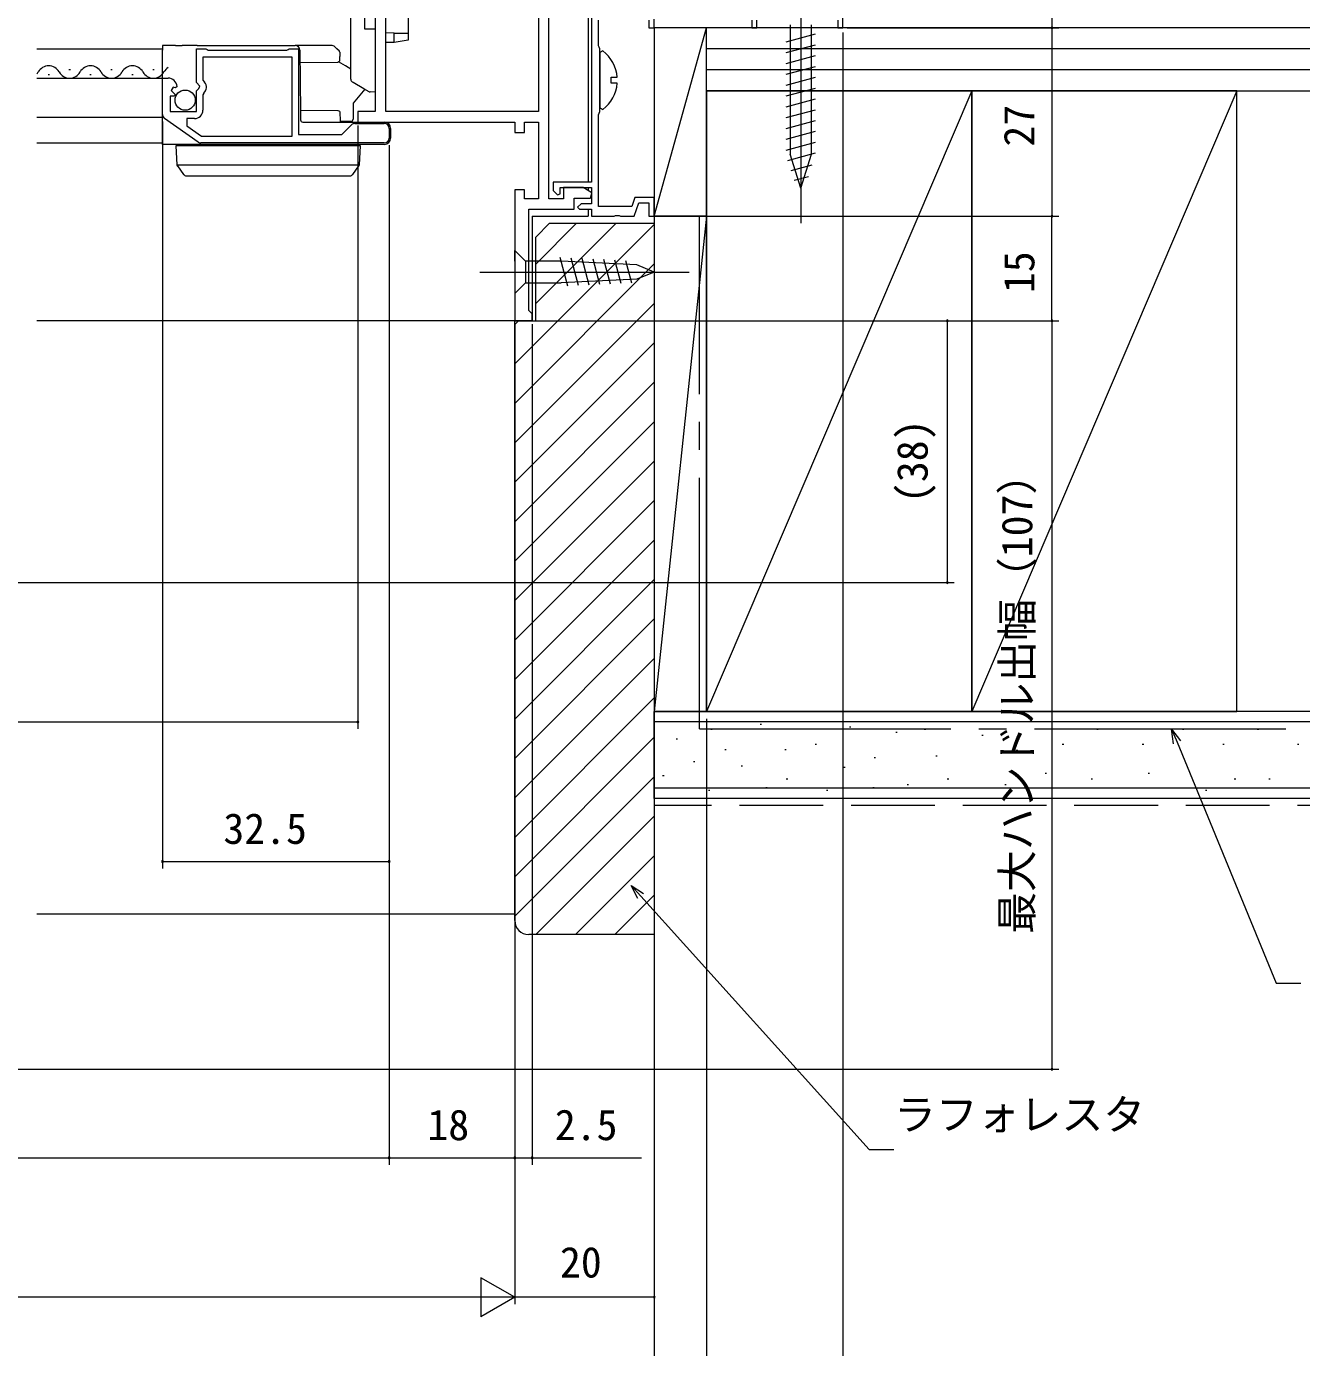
# Model space of a CAD drawing. Units: millimetres, scale not verified. Extents: x -495 to 495, y -800 to 801.
# Drawn here: x 70 to 252.8, y -647.2 to -457.8 of the extents above; entities that cross this region are included whole.
import ezdxf
from ezdxf.enums import TextEntityAlignment as Align

# ---------------------------------------------------------------- set-up
doc = ezdxf.new("R2010")
doc.units = ezdxf.units.MM
doc.header["$LTSCALE"] = 4
doc.linetypes.add('CHAIN2', pattern=[12, 9, -1, 1, -1])
doc.linetypes.add('DASHED3', pattern=[4, 3, -1])
for name, color, linetype, lineweight in [('0-2_YKK_ZWAK', 2, 'Continuous', 9), ('0-3_YKK_11', 4, 'Continuous', 9), ('0-4_YKK_12', 6, 'Continuous', 9), ('0-5_YKK_13', 7, 'Continuous', 9), ('0-7_YSS_K', 3, 'Continuous', 9)]:
    doc.layers.add(name, color=color, linetype=linetype, lineweight=lineweight)
doc.styles.add('ＭＳ ゴシック', font='')
doc.styles.get('ＭＳ ゴシック').set_extended_font_data('MS Gothic')

msp = doc.modelspace()

# ---------------------------------------------------------------- linework, layer by layer
at = {"layer": '0-2_YKK_ZWAK'}
for p, q in [((150.5, -455.509), (150.5, -480.109)), ((71.5, -461.009), (89.5, -461.009)), ((76.095, -463.949), (76.295, -463.949)), ((82.095, -463.949), (82.295, -463.949)), ((88.095, -463.949), (88.295, -463.949)), ((71.5, -465.209), (89.5, -465.209)), ((73.095, -464.709), (73.295, -464.709)), ((79.095, -464.709), (79.295, -464.709)), ((85.095, -464.709), (85.295, -464.709)), ((71.5, -470.809), (89.5, -470.809)), ((71.5, -474.509), (89.5, -474.509)), ((150.5, -480.909), (150.5, -481.327)), ((150.5, -484.009), (150.5, -485.009)), ((142.5, -485.009), (150.5, -485.009)), ((142.5, -485.009), (142.5, -500.009)), ((142.5, -500.009), (71.5, -500.009))]:
    msp.add_line(p, q, dxfattribs=at)
for centre, start, end in [((73.195, -465.168), 29.20254, 150.79746), ((79.195, -465.168), 29.20254, 150.79746), ((85.195, -465.168), 29.20254, 150.79746), ((91.195, -465.168), 121.22763, 150.79746), ((70.195, -463.491), 319.39053, 330.79746), ((76.195, -463.491), 209.20254, 330.79746), ((82.195, -463.491), 209.20254, 330.79746), ((88.195, -463.491), 209.20254, 330.79746)]:
    msp.add_arc(centre, 1.718, start, end, dxfattribs=at)
at = {"layer": '0-3_YKK_11'}
for p, q in [((116.499, -465.362), (116.499, -449.062)), ((118.499, -458.209), (118.499, -452.709)), ((119.999, -458.209), (118.499, -458.209)), ((119.999, -458.209), (119.999, -466.909)), ((179.45, -457.559), (179.45, -476.093)), ((182.55, -476.093), (182.55, -457.559)), ((120, -458.722), (119.999, -458.722)), ((120, -460.109), (119.999, -460.109)), ((124.699, -459.757), (122.699, -460.109)), ((124.699, -458.463), (124.699, -458.763)), ((124.699, -459.461), (124.699, -459.757)), ((178.9, -459.986), (183.1, -458.86)), ((89.5, -460.509), (89.5, -461.203)), ((91.35, -460.509), (89.5, -460.509)), ((89.5, -465.209), (89.5, -461.203)), ((91.35, -460.509), (92.34, -460.509)), ((94.467, -460.509), (92.34, -460.509)), ((94.467, -460.509), (108.51, -460.509)), ((113.71, -460.509), (108.51, -460.509)), ((109.21, -461.203), (109.287, -470.009)), ((114.488, -460.997), (114.205, -460.714)), ((114.854, -461.363), (114.488, -460.997)), ((114.913, -461.505), (114.913, -461.503)), ((114.913, -461.505), (114.918, -462.105)), ((114.922, -462.605), (114.918, -462.105)), ((152.642, -461.317), (152.2, -461.534)), ((178.9, -461.539), (183.1, -460.413)), ((178.9, -463.092), (183.1, -461.966)), ((109.225, -462.955), (114.625, -462.907)), ((178.9, -464.644), (183.1, -463.519)), ((89.5, -470.009), (89.5, -465.209)), ((178.9, -466.197), (183.1, -465.072)), ((119.107, -467.156), (118.352, -466.72)), ((119.999, -467.209), (119.252, -467.196)), ((119.999, -466.909), (119.999, -467.209)), ((178.9, -467.75), (183.1, -466.625)), ((178.9, -469.303), (183.1, -468.178)), ((178.9, -470.856), (183.1, -469.731)), ((89.5, -471.109), (89.5, -470.009)), ((89.5, -474.549), (89.5, -471.109)), ((114.691, -469.912), (109.286, -469.864)), ((109.287, -470.009), (109.297, -471.212)), ((109.597, -471.509), (121.3, -471.509)), ((114.997, -471.207), (114.989, -470.209)), ((115, -471.509), (114.997, -471.207)), ((116.53, -471.409), (114.999, -471.409)), ((178.9, -472.409), (183.1, -471.284)), ((122.2, -472.409), (122.2, -473.809)), ((178.9, -473.962), (183.1, -472.837)), ((91.399, -474.909), (91.565, -477.625)), ((92.397, -474.909), (91.399, -474.909)), ((116.9, -474.909), (92.397, -474.909)), ((121.3, -474.709), (94.981, -474.709)), ((111.886, -474.909), (111.884, -474.709)), ((178.9, -475.515), (183.1, -474.389)), ((179.159, -476.998), (183.1, -475.942)), ((181, -481.009), (179.45, -476.093)), ((181, -481.009), (182.55, -476.093)), ((117.714, -477.712), (91.583, -477.712)), ((91.622, -477.783), (91.633, -477.799)), ((91.633, -477.799), (92.512, -479.004)), ((92.916, -479.209), (93.32, -479.209)), ((93.32, -479.209), (115.977, -479.209)), ((115.977, -479.209), (116.381, -479.209)), ((116.785, -479.004), (117.664, -477.799)), ((117.664, -477.799), (117.676, -477.783)), ((179.61, -478.43), (182.646, -477.617)), ((180.062, -479.862), (182.112, -479.313)), ((140, -491.459), (140, -494.559)), ((146.667, -491.459), (141.55, -491.459)), ((141.55, -491.459), (141.55, -494.559)), ((147.592, -495.032), (146.494, -490.934)), ((149.126, -494.959), (148.067, -491.009)), ((150.659, -494.886), (149.64, -491.084)), ((152.192, -494.813), (151.213, -491.159)), ((153.725, -494.739), (152.786, -491.234)), ((155.259, -494.666), (154.359, -491.309)), ((156.792, -494.593), (155.932, -491.384)), ((141.55, -494.559), (146.667, -494.559))]:
    msp.add_line(p, q, dxfattribs=at)
at = {"layer": '0-3_YKK_11', "linetype": 'CHAIN2'}
for p, q in [((181, -451.009), (181, -486.009)), ((135, -493.009), (165, -493.009))]:
    msp.add_line(p, q, dxfattribs=at)
at = {"layer": '0-3_YKK_11'}
for points in [[(124.699, -452.155), (124.699, -452.455), (124.699, -458.463)], [(122.699, -459.809), (122.699, -458.746), (121.5, -458.735)], [(122.699, -460.109), (122.699, -460.109), (121.5, -460.109)], [(122.699, -458.746), (124.699, -458.763), (124.699, -459.461)], [(152.2, -461.534), (152.2, -469.485), (152.642, -469.702)], [(116.5, -463.914), (115.721, -463.451), (114.754, -462.877)], [(118.352, -466.72), (116.845, -465.85), (116.749, -465.795)], [(154.683, -465.934), (153.8, -465.934), (153.8, -465.084), (154.683, -465.084)], [(118.489, -466.8), (116.851, -468.785), (116.83, -471.112)], [(94.981, -474.709), (89.5, -474.709), (89.5, -474.549)], [(117.733, -477.625), (117.899, -474.909), (116.9, -474.909)], [(140, -491.459), (140, -489.909), (141.55, -491.459)], [(160, -493.009), (157.505, -491.976), (146.667, -491.459)], [(160, -493.009), (157.505, -494.043), (146.667, -494.559)], [(140, -494.559), (140, -496.109), (141.55, -494.559)]]:
    msp.add_lwpolyline(points, dxfattribs=at)
msp.add_circle((92.75, -468.361), 1.45, dxfattribs=at)
for centre, radius, start, end in [((108.51, -461.209), 0.7, 0.5, 90), ((113.71, -461.209), 0.7, 45, 90), ((114.713, -461.505), 0.2, 0.5, 45), ((149.4, -465.509), 5.3, 4.5994, 52.28593), ((114.622, -462.607), 0.3, 270.5, 0.5), ((116.999, -465.362), 0.5, 180, 240), ((149.4, -465.509), 5.3, 307.71409, 355.40056), ((119.257, -466.896), 0.3, 240, 269), ((109.597, -471.209), 0.3, 180.5, 270), ((114.689, -470.212), 0.3, 0.5, 89.5), ((116.53, -471.109), 0.3, 270, 359.5001), ((121.3, -472.409), 0.9, 0, 90), ((96.905, -475.009), 0.3, 19.47122, 90), ((110.695, -475.009), 0.3, 90, 160.52878), ((121.3, -473.809), 0.9, 270, 0), ((91.864, -477.606), 0.3, 183.5, 216.09486), ((92.916, -478.709), 0.5, 216.09486, 270), ((116.381, -478.709), 0.5, 270, 323.90514), ((117.433, -477.606), 0.3, 323.90514, 356.5)]:
    msp.add_arc(centre, radius, start, end, dxfattribs=at)
for centre, major_axis, ratio, start_param, end_param in [((124.4, -459.809), (1.701, 0), 0.176327, 3.1415927, 3.1566718), ((122.673, -459.809), (0.026, -0.3), 0.086179, 0.0075396, 1.5481776)]:
    msp.add_ellipse(centre, major_axis=major_axis, ratio=ratio, start_param=start_param, end_param=end_param, dxfattribs=at)
at = {"layer": '0-4_YKK_12'}
for p, q in [((217, -399.009), (217, -458.009)), ((187.65, -458.009), (218, -458.009)), ((187.65, -458.009), (218, -458.009)), ((217, -458.009), (217, -485.009)), ((187, -458.659), (187, -661)), ((89.5, -471.444), (89.5, -578.525)), ((117.5, -472.009), (117.5, -558.525)), ((122, -474.809), (122, -621)), ((122, -474.809), (122, -621)), ((122, -474.809), (122, -578.525)), ((160, -485.709), (160, -641)), ((160, -485.709), (160, -661)), ((160, -485.709), (160, -661)), ((160.7, -485.009), (218, -485.009)), ((160.7, -485.009), (218, -485.009)), ((217, -500.009), (217, -485.009)), ((143, -500.009), (218, -500.009)), ((143, -500.009), (218, -500.009)), ((144, -500.009), (203, -500.009)), ((202, -500.009), (202, -537.525)), ((217, -500.009), (217, -607.322)), ((140, -500.509), (140, -641)), ((140, -500.509), (140, -641)), ((140, -500.509), (140, -621)), ((140, -500.509), (140, -621)), ((142.5, -500.509), (142.5, -621)), ((-31, -537.525), (203, -537.525)), ((-117.5, -557.525), (117.5, -557.525)), ((167.5, -557.059), (167.5, -681)), ((234.153, -558.552), (234.93, -560.438)), ((89.5, -577.525), (122, -577.525)), ((156.684, -580.96), (158.05, -582.476)), ((-31.033, -607.322), (218, -607.322)), ((-122, -620), (122, -620)), ((122, -620), (140, -620)), ((140, -640), (135.15, -637.2)), ((135.15, -637.2), (135.15, -642.8)), ((134.4, -640), (-134.4, -640)), ((140, -640), (130.301, -640)), ((140, -640), (135.15, -642.8)), ((160, -640), (140, -640))]:
    msp.add_line(p, q, dxfattribs=at)
for points in [[(234.425, -560.646), (234.153, -558.552), (235.436, -560.23)], [(234.93, -560.438), (249.151, -594.969), (252.691, -594.969)], [(157.644, -582.842), (156.684, -580.96), (158.456, -582.11)], [(158.05, -582.476), (190.816, -618.828), (194.356, -618.828)], [(140, -620), (142.5, -620), (158.14, -620)]]:
    msp.add_lwpolyline(points, dxfattribs=at)
for centre, start, end in [((217, -458.009), 90, 270), ((217, -458.009), 90, 270), ((217, -458.009), 270, 90), ((217, -458.009), 270, 90), ((217, -485.009), 90, 270), ((217, -485.009), 90, 270), ((217, -485.009), 270, 90), ((217, -485.009), 270, 90), ((202, -500.009), 90, 270), ((202, -500.009), 270, 90), ((217, -500.009), 90, 270), ((217, -500.009), 90, 270), ((217, -500.009), 270, 90), ((217, -500.009), 270, 90), ((202, -537.525), 90, 270), ((202, -537.525), 270, 90), ((117.5, -557.525), 0, 180), ((117.5, -557.525), 180, 0), ((89.5, -577.525), 0, 180), ((89.5, -577.525), 180, 0), ((122, -577.525), 0, 180), ((122, -577.525), 180, 0), ((217, -607.322), 90, 270), ((217, -607.322), 270, 90), ((122, -620), 0, 180), ((122, -620), 0, 180), ((122, -620), 180, 0), ((122, -620), 180, 0), ((140, -620), 0, 180), ((140, -620), 0, 180), ((140, -620), 180, 0), ((140, -620), 180, 0), ((142.5, -620), 0, 180), ((142.5, -620), 180, 0), ((160, -640), 0, 180), ((160, -640), 180, 0)]:
    msp.add_arc(centre, 0.128, start, end, dxfattribs=at)
at = {"layer": '0-5_YKK_13'}
for p, q in [((94.619, -474.383), (89.799, -471.018)), ((117.09, -471.709), (121.3, -471.709)), ((122, -472.409), (122, -473.809)), ((121.3, -474.509), (95.02, -474.509))]:
    msp.add_line(p, q, dxfattribs=at)
for points in [[(120, -446.509), (120, -470.009), (117.5, -470.009), (117.5, -471.509), (140, -471.509), (140, -473.009), (141.4, -473.009), (141.4, -471.509), (143.4, -471.509), (143.4, -482.509), (141.4, -482.509), (141.4, -481.209), (140, -481.209), (140, -500.009), (142.5, -500.009), (142.5, -499.009), (142, -498.509), (142, -484.009), (148.5, -484.009), (148.5, -482.409), (150.862, -482.409), (151.067, -481.666), (149.8, -480.909), (147, -480.909), (147, -482.509), (144.9, -482.509)], [(144.9, -482.509), (144.9, -454.509), (149, -454.509), (149.5, -455.009), (150, -455.509), (151, -455.509), (151, -453.009), (137.5, -453.009), (137, -452.509), (136.5, -452.009), (136, -452.009), (135.5, -452.509), (135, -453.009), (128.5, -453.009), (128.5, -448.009), (130.1, -448.009), (130.1, -449.682), (130.4, -449.856), (131.6, -449.163), (131.6, -446.509), (123.6, -446.509)], [(121.5, -470.009), (121.5, -448.009), (127, -448.009), (127, -452.509)], [(151, -452.009), (151, -480.109), (145.5, -480.109), (145.5, -481.309), (146.123, -481.963), (146.5, -481.812), (146.5, -480.909), (151, -480.909), (151, -483.209), (149.5, -483.209), (149, -483.709), (149.3, -484.009), (151, -484.009), (151, -485.009), (154.242, -485.009), (154.425, -484.889), (154.975, -484.889)], [(129, -454.509), (143.4, -454.509), (143.4, -470.009), (121.5, -470.009)], [(186.3, -456.909), (186.3, -458.009), (187, -458.009), (187, -456.009)], [(154.975, -484.889), (155.158, -485.009), (157.1, -485.009), (157.792, -483.109), (159.2, -483.109), (159.2, -485.009), (160, -485.009), (160, -482.309), (157.231, -482.309), (156.758, -483.609), (152, -483.609), (152, -470.456), (152.1, -470.233), (152.2, -470.009), (152.2, -461.009), (152.1, -460.786), (152, -460.562), (152, -456.909)], [(159.2, -456.909), (159.2, -458.009), (160, -458.009), (160, -456.736)], [(174, -456.909), (174, -458.009), (174.7, -458.009), (174.7, -456.909)], [(91.599, -466.391), (91.348, -466.602), (91.029, -466.517), (90.759, -466.985), (91.336, -467.562), (91.234, -467.809), (90.6, -467.809), (90.6, -470.009), (94.4, -470.009), (94.4, -467.009), (94.7, -466.709), (94.853, -466.381), (94.4, -465.841), (94.4, -461.009), (95.727, -461.009), (95.9, -461.109), (96.073, -461.209), (107.327, -461.209), (107.5, -461.109), (107.673, -461.009), (109, -461.009), (109, -473.309), (115.2, -473.309), (116.595, -471.914)], [(95.115, -473.509), (108.1, -473.509), (108.1, -462.209), (95.3, -462.209), (95.3, -465.513), (95.543, -465.802)], [(89.5, -470.444), (89.5, -465.209), (90.305, -465.209)], [(95.407, -467.352), (95.3, -467.582), (95.3, -469.809)], [(94.1, -471.009), (93, -471.009), (93, -472.033), (95.115, -473.509), (108.1, -473.509)]]:
    msp.add_lwpolyline(points, dxfattribs=at)
for centre, radius, start, end in [((90.305, -466.509), 1.3, 5.2159, 90.00002), ((94.7, -466.509), 1.1, 310.00519, 40.00001), ((90.2, -470.444), 0.7, 180.00002, 235.08063), ((94.1, -469.809), 1.2, 270.00001, 359.99999), ((117.09, -472.409), 0.7, 89.99997, 134.99996), ((121.3, -472.409), 0.7, 0.00001, 89.99999), ((95.02, -473.809), 0.7, 235.08065, 270.00008), ((121.3, -473.809), 0.7, 270.00001, 359.99999)]:
    msp.add_arc(centre, radius, start, end, dxfattribs=at)
at = {"layer": '0-7_YSS_K'}
for p, q in [((160, -485.009), (167.5, -458.009)), ((167.5, -467.009), (167.5, -458.009)), ((360.2, -458.009), (167.5, -458.009)), ((234.999, -458.009), (192.499, -458.009)), ((360.2, -461.009), (167.5, -461.009)), ((360.2, -464.009), (167.5, -464.009)), ((167.5, -467.009), (360.2, -467.009)), ((205.5, -467.009), (167.5, -556.009)), ((243.5, -467.009), (205.5, -467.009)), ((205.5, -467.009), (205.5, -556.009)), ((140, -506.186), (160, -486.186)), ((143, -491.872), (148.866, -486.006)), ((143, -497.529), (154.52, -486.009)), ((167.5, -485.009), (159.999, -556.009)), ((167.5, -556.009), (167.5, -485.009)), ((140, -511.843), (160, -491.843)), ((140, -517.5), (160, -497.5)), ((140, -500.529), (140.52, -500.009)), ((140, -523.156), (160, -503.156)), ((140, -528.813), (160, -508.813)), ((140, -534.47), (160, -514.47)), ((140, -540.127), (160, -520.127)), ((140, -545.784), (160, -525.784)), ((140, -551.441), (160, -531.441)), ((140, -557.098), (160, -537.098)), ((140, -562.754), (160, -542.754)), ((140, -568.411), (160, -548.411)), ((140, -574.068), (160, -554.068)), ((360.2, -556.009), (160, -556.009)), ((160, -568.509), (160, -556.009)), ((205.5, -556.009), (243.5, -556.009)), ((360.2, -557.509), (160, -557.509)), ((168.095, -558.575), (168.295, -558.575)), ((175.184, -557.839), (175.384, -557.839)), ((187.982, -558.229), (188.182, -558.229)), ((198.699, -558.575), (198.899, -558.575)), ((223.424, -558.575), (223.624, -558.575)), ((235.717, -558.575), (235.917, -558.575)), ((246.431, -558.575), (246.631, -558.575)), ((140, -579.725), (160, -559.725)), ((163.117, -559.921), (163.317, -559.921)), ((194.608, -559.008), (194.808, -559.008)), ((206.94, -559.399), (207.14, -559.399)), ((170.117, -561.457), (170.317, -561.457)), ((178.692, -561.457), (178.892, -561.457)), ((183.04, -560.723), (183.24, -560.723)), ((200.347, -562.372), (200.547, -562.372)), ((211.885, -561.547), (212.085, -561.547)), ((218.479, -560.723), (218.679, -560.723)), ((229.948, -560.723), (230.148, -560.723)), ((241.487, -560.723), (241.686, -560.723)), ((252.201, -560.723), (252.401, -560.723)), ((165.622, -563.196), (165.822, -563.196)), ((172.455, -563.796), (172.655, -563.796)), ((187.161, -564.02), (187.361, -564.02)), ((191.49, -562.627), (191.69, -562.627)), ((140, -585.382), (160, -565.382)), ((161.194, -565.209), (161.394, -565.209)), ((178.919, -565.668), (179.119, -565.668)), ((201.996, -565.668), (202.195, -565.668)), ((216.006, -564.844), (216.206, -564.844)), ((222.599, -565.668), (222.799, -565.668)), ((230.772, -564.844), (230.972, -564.844)), ((243.135, -565.668), (243.335, -565.668)), ((248.08, -565.668), (248.28, -565.668)), ((360.2, -567.009), (160, -567.009)), ((167.778, -567.304), (167.978, -567.304)), ((175.963, -566.914), (176.163, -566.914)), ((184.688, -567.317), (184.888, -567.317)), ((191.3, -566.914), (191.5, -566.914)), ((196.226, -566.492), (196.426, -566.492)), ((210.237, -566.492), (210.437, -566.492)), ((239.014, -567.317), (239.214, -567.317)), ((360.2, -568.509), (160, -568.509)), ((143.029, -588.009), (160, -571.039)), ((148.686, -588.009), (160, -576.696)), ((154.343, -588.009), (160, -582.352)), ((71.5, -585.009), (139.994, -585.009))]:
    msp.add_line(p, q, dxfattribs=at)
at = {"layer": '0-7_YSS_K', "linetype": 'CHAIN2'}
for q in [(166.5, -485.009), (360.203, -558.509)]:
    msp.add_line((166.5, -558.509), q, dxfattribs=at)
at = {"layer": '0-7_YSS_K', "linetype": 'DASHED3'}
msp.add_line((360.2, -569.509), (160, -569.509), dxfattribs=at)
at = {"layer": '0-7_YSS_K'}
for points in [[(167.5, -485.009), (167.5, -458.009), (160, -458.009), (160, -485.009)], [(205.5, -556.009), (205.5, -467.009), (167.5, -467.009), (167.5, -556.009)]]:
    msp.add_lwpolyline(points, close=True, dxfattribs=at)
for points in [[(243.5, -556.009), (243.5, -467.009), (205.5, -556.009)], [(139.994, -586.006), (139.994, -500.006), (142.994, -500.006), (142.994, -488.006), (144.994, -486.006), (159.994, -486.006)], [(159.994, -486.006), (159.994, -588.006), (141.994, -588.006)], [(167.5, -485.009), (160, -485.009), (160, -556.009), (167.5, -556.009)]]:
    msp.add_lwpolyline(points, dxfattribs=at)
msp.add_arc((141.994, -586.006), 2, 180.00001, 269.99999, dxfattribs=at)

# ---------------------------------------------------------------- texts
at = {"layer": '0-4_YKK_12', "style": 'ＭＳ ゴシック'}
for s, p in [('27', (215.8, -475.029)), ('15', (215.8, -496.029)), ('(38)', (200.5, -526.127)), ('最大ハンドル出幅（107）', (215.5, -587.905))]:
    msp.add_text(s, height=4.399, rotation=90, dxfattribs=at).set_placement(p, align=Align.BOTTOM_LEFT)
for s, p in [('32.5', (98.23, -576.325)), ('ラフォレスタ', (194.356, -617.328)), ('18', (127.48, -618.8)), ('2.5', (145.74, -618.8)), ('20', (146.48, -638.5))]:
    msp.add_text(s, height=4.399, dxfattribs=at).set_placement(p, align=Align.BOTTOM_LEFT)

doc.saveas('drawing.dxf')
